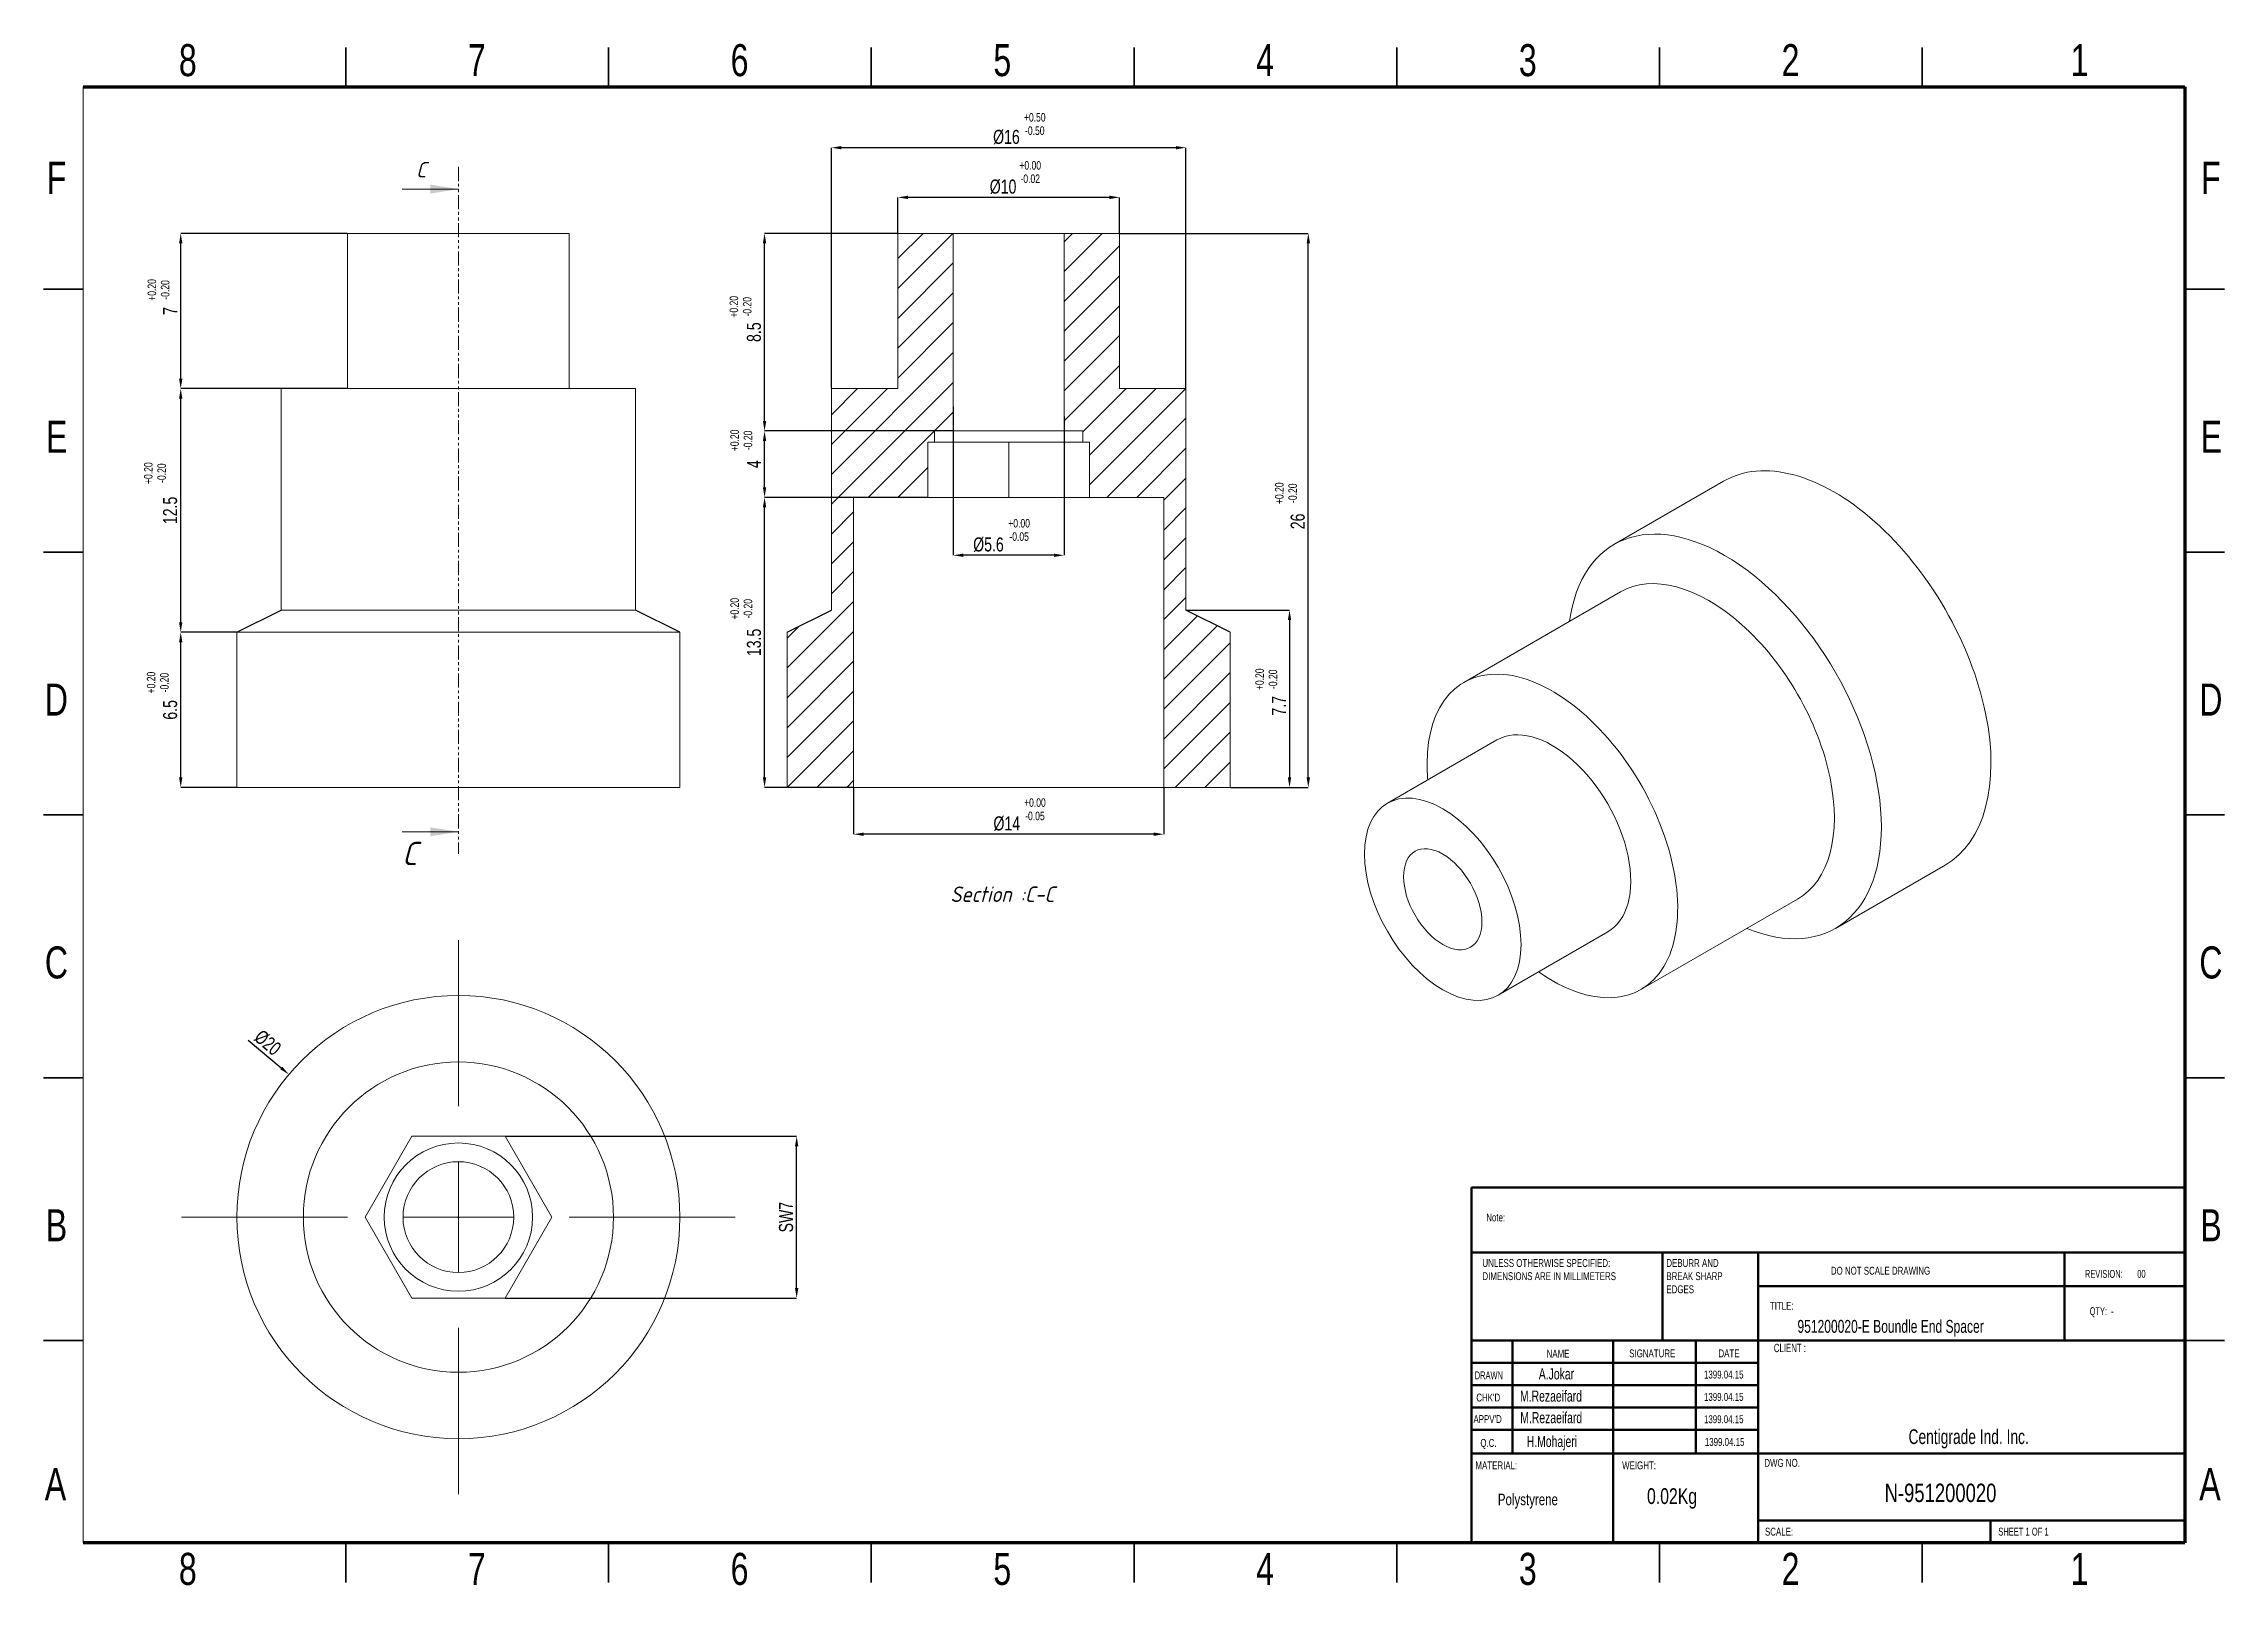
# Model space of a CAD drawing. Header units: millimetres. Extents: x 1833 to 2818, y 579 to 1275.
import ezdxf

# ---------------------------------------------------------------- set-up
doc = ezdxf.new("R2010")
doc.units = ezdxf.units.MM
doc.linetypes.add('SLD-Phantom', pattern=[12.7, 6.35, -1.27, 1.27, -1.27, 1.27, -1.27])
doc.linetypes.add('SLD-Solid', pattern=[0])
doc.styles.add('GENISO', font='geniso.shx', dxfattribs={"oblique": 15})
doc.styles.add('SLDTEXTSTYLE0', font='TXT', dxfattribs={"width": 0.75})
doc.styles.add('SLDTEXTSTYLE1', font='TXT', dxfattribs={"width": 0.686449})
doc.styles.add('SLDTEXTSTYLE2', font='TXT', dxfattribs={"width": 0.652778})
doc.styles.add('SLDTEXTSTYLE3', font='TXT', dxfattribs={"width": 0.692308})
doc.styles.add('SLDTEXTSTYLE4', font='TXT', dxfattribs={"width": 0.7})
doc.styles.add('SLDTEXTSTYLE5', font='TXT', dxfattribs={"width": 0.678571})
doc.dimstyles.new('SLDDIMSTYLE30', dxfattribs={"dimscale": 3, "dimtxt": 2.116667, "dimasz": 1.5, "dimexe": 0, "dimexo": 0.0625, "dimgap": 0.529167, "dimtad": 1, "dimdec": 0, "dimlfac": 3, "dimrnd": 1e-09, "dimzin": 12, "dimdsep": 46, "dimtxsty": 'SLDTEXTSTYLE0', "dimcen": 0.09, "dimadec": 0, "dimazin": 3, "dimtfac": 1, "dimtdec": 0, "dimtofl": 0, "dimtmove": 0, "dimatfit": 3, "dimfxl": 1, "dimfrac": 2, "dimtolj": 1, "dimtzin": 12, "dimarcsym": 0})

# ---------------------------------------------------------------- blocks, each defined once
blk = doc.blocks.new('SW_CENTERMARKSYMBOL_1')
at = {"color": 0, "linetype": 'SLD-Solid', "lineweight": 0}
for p, q in [((0, 10), (0, 25)), ((0, 0), (0, 5)), ((-10, 0), (-25, 0)), ((0, 0), (-5, 0)), ((0, 0), (0, -5)), ((0, 0), (5, 0)), ((10, 0), (25, 0)), ((0, -10), (0, -25))]:
    blk.add_line(p, q, dxfattribs=at)
blk = doc.blocks.new('*D2')
at = {"color": 0, "linetype": 'Continuous', "lineweight": -2, "transparency": 16777216}
for p, q in [((2218.73, 1189.6), (2218.73, 1205.67)), ((2314.23, 1205.67), (2223.23, 1205.67)), ((2318.73, 1189.6), (2318.73, 1205.67))]:
    blk.add_line(p, q, dxfattribs=at)
at = {"color": 0, "linetype": 'Continuous', "transparency": 16777216}
for points in [[(2223.23, 1206.42), (2223.23, 1204.92), (2218.73, 1205.67)], [(2314.23, 1206.42), (2314.23, 1204.92), (2318.73, 1205.67)]]:
    blk.add_solid(points, dxfattribs=at)
at = {"layer": 'Defpoints', "color": 0, "linetype": 'Continuous', "transparency": 16777216}
for p in [(2218.73, 1205.67), (2218.73, 1189.41), (2318.73, 1189.41)]:
    blk.add_point(p, dxfattribs=at)
at = {"color": 0, "linetype": 'Continuous', "lineweight": 18, "transparency": 16777216, "insert": (2266.19, 1210.43), "char_height": 6.35, "attachment_point": 5, "style": 'SLDTEXTSTYLE0'}
blk.add_mtext('\\A1;%%C10', dxfattribs=at)
blk = doc.blocks.new('*D3')
at = {"color": 0, "linetype": 'Continuous', "lineweight": -2, "transparency": 16777216}
for p, q in [((1920.13, 1009.41), (1894.97, 1009.41)), ((1894.97, 943.91), (1894.97, 1004.91)), ((1920.13, 939.41), (1894.97, 939.41))]:
    blk.add_line(p, q, dxfattribs=at)
at = {"color": 0, "linetype": 'Continuous', "transparency": 16777216}
for points in [[(1894.22, 1004.91), (1895.72, 1004.91), (1894.97, 1009.41)], [(1894.22, 943.91), (1895.72, 943.91), (1894.97, 939.41)]]:
    blk.add_solid(points, dxfattribs=at)
at = {"layer": 'Defpoints', "color": 0, "linetype": 'Continuous', "transparency": 16777216}
for p in [(1894.97, 1009.41), (1920.32, 1009.41), (1920.32, 939.41)]:
    blk.add_point(p, dxfattribs=at)
at = {"color": 0, "linetype": 'Continuous', "lineweight": 18, "transparency": 16777216, "insert": (1890.21, 974.41), "char_height": 6.35, "attachment_point": 5, "rotation": 90, "style": 'SLDTEXTSTYLE0'}
blk.add_mtext('\\A1;6.5', dxfattribs=at)
blk = doc.blocks.new('*D4')
at = {"color": 0, "linetype": 'Continuous', "lineweight": -2, "transparency": 16777216}
for p, q in [((1940.13, 1119.41), (1894.97, 1119.41)), ((1894.97, 1013.91), (1894.97, 1114.91)), ((1920.13, 1009.41), (1894.97, 1009.41))]:
    blk.add_line(p, q, dxfattribs=at)
at = {"color": 0, "linetype": 'Continuous', "transparency": 16777216}
for points in [[(1894.22, 1114.91), (1895.72, 1114.91), (1894.97, 1119.41)], [(1894.22, 1013.91), (1895.72, 1013.91), (1894.97, 1009.41)]]:
    blk.add_solid(points, dxfattribs=at)
at = {"layer": 'Defpoints', "color": 0, "linetype": 'Continuous', "transparency": 16777216}
for p in [(1894.97, 1119.41), (1940.32, 1119.41), (1920.32, 1009.41)]:
    blk.add_point(p, dxfattribs=at)
at = {"color": 0, "linetype": 'Continuous', "lineweight": 18, "transparency": 16777216, "insert": (1890.21, 1064.41), "char_height": 6.35, "attachment_point": 5, "rotation": 90, "style": 'SLDTEXTSTYLE0'}
blk.add_mtext('\\A1;12.5', dxfattribs=at)
blk = doc.blocks.new('*D5')
at = {"color": 0, "linetype": 'Continuous', "lineweight": -2, "transparency": 16777216}
for p, q in [((1970.13, 1189.41), (1894.97, 1189.41)), ((1894.97, 1123.91), (1894.97, 1184.91)), ((1970.13, 1119.41), (1894.97, 1119.41))]:
    blk.add_line(p, q, dxfattribs=at)
at = {"color": 0, "linetype": 'Continuous', "transparency": 16777216}
for points in [[(1894.22, 1184.91), (1895.72, 1184.91), (1894.97, 1189.41)], [(1894.22, 1123.91), (1895.72, 1123.91), (1894.97, 1119.41)]]:
    blk.add_solid(points, dxfattribs=at)
at = {"layer": 'Defpoints', "color": 0, "linetype": 'Continuous', "transparency": 16777216}
for p in [(1894.97, 1189.41), (1970.32, 1189.41), (1970.32, 1119.41)]:
    blk.add_point(p, dxfattribs=at)
at = {"color": 0, "linetype": 'Continuous', "lineweight": 18, "transparency": 16777216, "insert": (1890.21, 1154.41), "char_height": 6.35, "attachment_point": 5, "rotation": 90, "style": 'SLDTEXTSTYLE0'}
blk.add_mtext('\\A1;7', dxfattribs=at)
blk = doc.blocks.new('*D6')
at = {"color": 0, "linetype": 'Continuous', "lineweight": -2, "transparency": 16777216}
for p, q in [((1925.38, 825.43), (1940.36, 812.83)), ((2020.05, 745.54), (2020.59, 745.54)), ((2020.32, 745.27), (2020.32, 745.81))]:
    blk.add_line(p, q, dxfattribs=at)
at = {"color": 0, "linetype": 'Continuous', "transparency": 16777216}
blk.add_solid([(1940.85, 813.4), (1939.88, 812.25), (1943.81, 809.93)], dxfattribs=at)
at = {"layer": 'Defpoints', "color": 0, "linetype": 'Continuous', "transparency": 16777216}
for p in [(1943.81, 809.93), (2096.82, 681.15)]:
    blk.add_point(p, dxfattribs=at)
at = {"color": 0, "linetype": 'Continuous', "lineweight": 18, "transparency": 16777216, "insert": (1934.22, 824.22), "char_height": 6.35, "attachment_point": 5, "rotation": 319.91579, "style": 'SLDTEXTSTYLE0'}
blk.add_mtext('\\A1;%%C20', dxfattribs=at)
blk = doc.blocks.new('*D7')
at = {"color": 0, "linetype": 'Continuous', "lineweight": -2, "transparency": 16777216}
for p, q in [((2041.57, 782.03), (2173.01, 782.03)), ((2173.01, 713.54), (2173.01, 777.53)), ((2041.57, 709.04), (2173.01, 709.04))]:
    blk.add_line(p, q, dxfattribs=at)
at = {"color": 0, "linetype": 'Continuous', "transparency": 16777216}
for points in [[(2172.26, 777.53), (2173.76, 777.53), (2173.01, 782.03)], [(2172.26, 713.54), (2173.76, 713.54), (2173.01, 709.04)]]:
    blk.add_solid(points, dxfattribs=at)
at = {"layer": 'Defpoints', "color": 0, "linetype": 'Continuous', "transparency": 16777216}
for p in [(2041.39, 782.03), (2173.01, 782.03), (2041.39, 709.04)]:
    blk.add_point(p, dxfattribs=at)
at = {"color": 0, "linetype": 'Continuous', "lineweight": 18, "transparency": 16777216, "insert": (2168.25, 745.54), "char_height": 6.35, "attachment_point": 5, "rotation": 90, "style": 'SLDTEXTSTYLE0'}
blk.add_mtext('\\A1;SW7', dxfattribs=at)
blk = doc.blocks.new('*D8')
at = {"color": 0, "linetype": 'Continuous', "lineweight": -2, "transparency": 16777216}
for p, q in [((2198.73, 939.23), (2198.73, 918.32)), ((2338.73, 939.23), (2338.73, 918.32)), ((2334.23, 918.32), (2203.23, 918.32))]:
    blk.add_line(p, q, dxfattribs=at)
at = {"color": 0, "linetype": 'Continuous', "transparency": 16777216}
for points in [[(2203.23, 919.07), (2203.23, 917.57), (2198.73, 918.32)], [(2334.23, 919.07), (2334.23, 917.57), (2338.73, 918.32)]]:
    blk.add_solid(points, dxfattribs=at)
at = {"layer": 'Defpoints', "color": 0, "linetype": 'Continuous', "transparency": 16777216}
for p in [(2198.73, 939.41), (2338.73, 939.41), (2198.73, 918.32)]:
    blk.add_point(p, dxfattribs=at)
at = {"color": 0, "linetype": 'Continuous', "lineweight": 18, "transparency": 16777216, "insert": (2267.86, 923.08), "char_height": 6.35, "attachment_point": 5, "style": 'SLDTEXTSTYLE0'}
blk.add_mtext('\\A1;%%C14', dxfattribs=at)
blk = doc.blocks.new('*D9')
at = {"color": 0, "linetype": 'Continuous', "lineweight": -2, "transparency": 16777216}
for p, q in [((2188.73, 1119.6), (2188.73, 1228.09)), ((2344.23, 1228.09), (2193.23, 1228.09)), ((2348.73, 1119.6), (2348.73, 1228.09))]:
    blk.add_line(p, q, dxfattribs=at)
at = {"color": 0, "linetype": 'Continuous', "transparency": 16777216}
for points in [[(2193.23, 1228.84), (2193.23, 1227.34), (2188.73, 1228.09)], [(2344.23, 1228.84), (2344.23, 1227.34), (2348.73, 1228.09)]]:
    blk.add_solid(points, dxfattribs=at)
at = {"layer": 'Defpoints', "color": 0, "linetype": 'Continuous', "transparency": 16777216}
for p in [(2188.73, 1228.09), (2188.73, 1119.41), (2348.73, 1119.41)]:
    blk.add_point(p, dxfattribs=at)
at = {"color": 0, "linetype": 'Continuous', "lineweight": 18, "transparency": 16777216, "insert": (2267.71, 1232.85), "char_height": 6.35, "attachment_point": 5, "style": 'SLDTEXTSTYLE0'}
blk.add_mtext('\\A1;%%C16', dxfattribs=at)
blk = doc.blocks.new('*D10')
at = {"color": 0, "linetype": 'Continuous', "lineweight": -2, "transparency": 16777216}
for p, q in [((2243.73, 1111.13), (2243.73, 1044.18)), ((2293.73, 1106.83), (2293.73, 1044.18)), ((2289.23, 1044.18), (2248.23, 1044.18))]:
    blk.add_line(p, q, dxfattribs=at)
at = {"color": 0, "linetype": 'Continuous', "transparency": 16777216}
for points in [[(2248.23, 1044.93), (2248.23, 1043.43), (2243.73, 1044.18)], [(2289.23, 1044.93), (2289.23, 1043.43), (2293.73, 1044.18)]]:
    blk.add_solid(points, dxfattribs=at)
at = {"layer": 'Defpoints', "color": 0, "linetype": 'Continuous', "transparency": 16777216}
for p in [(2243.73, 1111.32), (2293.73, 1107.02), (2243.73, 1044.18)]:
    blk.add_point(p, dxfattribs=at)
at = {"color": 0, "linetype": 'Continuous', "lineweight": 18, "transparency": 16777216, "insert": (2259.6, 1048.95), "char_height": 6.35, "attachment_point": 5, "style": 'SLDTEXTSTYLE0'}
blk.add_mtext('\\A1;%%C5.6', dxfattribs=at)
blk = doc.blocks.new('*D11')
at = {"color": 0, "linetype": 'Continuous', "lineweight": -2, "transparency": 16777216}
for p, q in [((2198.54, 1070.29), (2158.52, 1070.29)), ((2158.52, 943.91), (2158.52, 1065.79)), ((2198.54, 939.41), (2158.52, 939.41))]:
    blk.add_line(p, q, dxfattribs=at)
at = {"color": 0, "linetype": 'Continuous', "transparency": 16777216}
for points in [[(2157.77, 1065.79), (2159.27, 1065.79), (2158.52, 1070.29)], [(2157.77, 943.91), (2159.27, 943.91), (2158.52, 939.41)]]:
    blk.add_solid(points, dxfattribs=at)
at = {"layer": 'Defpoints', "color": 0, "linetype": 'Continuous', "transparency": 16777216}
for p in [(2158.52, 1070.29), (2198.73, 1070.29), (2198.73, 939.41)]:
    blk.add_point(p, dxfattribs=at)
at = {"color": 0, "linetype": 'Continuous', "lineweight": 18, "transparency": 16777216, "insert": (2153.75, 1004.85), "char_height": 6.35, "attachment_point": 5, "rotation": 90, "style": 'SLDTEXTSTYLE0'}
blk.add_mtext('\\A1;13.5', dxfattribs=at)
blk = doc.blocks.new('*D12')
at = {"color": 0, "linetype": 'Continuous', "lineweight": -2, "transparency": 16777216}
for p, q in [((2235.08, 1100.29), (2158.52, 1100.29)), ((2158.52, 1074.79), (2158.52, 1095.79)), ((2232.04, 1070.29), (2158.52, 1070.29))]:
    blk.add_line(p, q, dxfattribs=at)
at = {"color": 0, "linetype": 'Continuous', "transparency": 16777216}
for points in [[(2157.77, 1095.79), (2159.27, 1095.79), (2158.52, 1100.29)], [(2157.77, 1074.79), (2159.27, 1074.79), (2158.52, 1070.29)]]:
    blk.add_solid(points, dxfattribs=at)
at = {"layer": 'Defpoints', "color": 0, "linetype": 'Continuous', "transparency": 16777216}
for p in [(2158.52, 1100.29), (2235.27, 1100.29), (2232.23, 1070.29)]:
    blk.add_point(p, dxfattribs=at)
at = {"color": 0, "linetype": 'Continuous', "lineweight": 18, "transparency": 16777216, "insert": (2153.75, 1085.29), "char_height": 6.35, "attachment_point": 5, "rotation": 90, "style": 'SLDTEXTSTYLE0'}
blk.add_mtext('\\A1;4', dxfattribs=at)
blk = doc.blocks.new('*D13')
at = {"color": 0, "linetype": 'Continuous', "lineweight": -2, "transparency": 16777216}
for p, q in [((2318.91, 1189.41), (2403.98, 1189.41)), ((2403.98, 943.91), (2403.98, 1184.91)), ((2368.91, 939.41), (2403.98, 939.41))]:
    blk.add_line(p, q, dxfattribs=at)
at = {"color": 0, "linetype": 'Continuous', "transparency": 16777216}
for points in [[(2403.23, 1184.91), (2404.73, 1184.91), (2403.98, 1189.41)], [(2403.23, 943.91), (2404.73, 943.91), (2403.98, 939.41)]]:
    blk.add_solid(points, dxfattribs=at)
at = {"layer": 'Defpoints', "color": 0, "linetype": 'Continuous', "transparency": 16777216}
for p in [(2318.73, 1189.41), (2403.98, 1189.41), (2368.73, 939.41)]:
    blk.add_point(p, dxfattribs=at)
at = {"color": 0, "linetype": 'Continuous', "lineweight": 18, "transparency": 16777216, "insert": (2399.22, 1059.47), "char_height": 6.35, "attachment_point": 5, "rotation": 90, "style": 'SLDTEXTSTYLE0'}
blk.add_mtext('\\A1;26', dxfattribs=at)
blk = doc.blocks.new('*D14')
at = {"color": 0, "linetype": 'Continuous', "lineweight": -2, "transparency": 16777216}
for p, q in [((2348.91, 1019.41), (2395.49, 1019.41)), ((2395.49, 1014.91), (2395.49, 943.91)), ((2368.91, 939.41), (2395.49, 939.41))]:
    blk.add_line(p, q, dxfattribs=at)
at = {"color": 0, "linetype": 'Continuous', "transparency": 16777216}
for points in [[(2394.74, 1014.91), (2396.24, 1014.91), (2395.49, 1019.41)], [(2394.74, 943.91), (2396.24, 943.91), (2395.49, 939.41)]]:
    blk.add_solid(points, dxfattribs=at)
at = {"layer": 'Defpoints', "color": 0, "linetype": 'Continuous', "transparency": 16777216}
for p in [(2348.73, 1019.41), (2368.73, 939.41), (2395.49, 939.41)]:
    blk.add_point(p, dxfattribs=at)
at = {"color": 0, "linetype": 'Continuous', "lineweight": 18, "transparency": 16777216, "insert": (2390.73, 976.26), "char_height": 6.35, "attachment_point": 5, "rotation": 90, "style": 'SLDTEXTSTYLE0'}
blk.add_mtext('\\A1;7.7', dxfattribs=at)
blk = doc.blocks.new('*D15')
at = {"color": 0, "linetype": 'Continuous', "lineweight": -2, "transparency": 16777216}
for p, q in [((2218.54, 1189.41), (2158.52, 1189.41)), ((2158.52, 1104.79), (2158.52, 1184.91)), ((2243.54, 1100.29), (2158.52, 1100.29))]:
    blk.add_line(p, q, dxfattribs=at)
at = {"color": 0, "linetype": 'Continuous', "transparency": 16777216}
for points in [[(2157.77, 1184.91), (2159.27, 1184.91), (2158.52, 1189.41)], [(2157.77, 1104.79), (2159.27, 1104.79), (2158.52, 1100.29)]]:
    blk.add_solid(points, dxfattribs=at)
at = {"layer": 'Defpoints', "color": 0, "linetype": 'Continuous', "transparency": 16777216}
for p in [(2158.52, 1189.41), (2218.73, 1189.41), (2243.73, 1100.29)]:
    blk.add_point(p, dxfattribs=at)
at = {"color": 0, "linetype": 'Continuous', "lineweight": 18, "transparency": 16777216, "insert": (2153.75, 1144.85), "char_height": 6.35, "attachment_point": 5, "rotation": 90, "style": 'SLDTEXTSTYLE0'}
blk.add_mtext('\\A1;8.5', dxfattribs=at)
blk = doc.blocks.new('SW_NOTE_62')
at = {"color": 0, "linetype": 'Continuous', "lineweight": 0, "char_height": 1.5, "attachment_point": 1, "style": 'SLDTEXTSTYLE0'}
for s, insert in [('UNLESS OTHERWISE SPECIFIED:', (0, 1.93)), ('DIMENSIONS ARE IN MILLIMETERS', (0, -0.57))]:
    blk.add_mtext(s, dxfattribs=dict(at, insert=insert))
blk = doc.blocks.new('SW_NOTE_63')
at = {"color": 0, "linetype": 'Continuous', "lineweight": 0, "char_height": 1.5, "attachment_point": 1, "style": 'SLDTEXTSTYLE0'}
for s, insert in [('DEBURR AND', (0, 1.93)), ('BREAK SHARP', (0, -0.57)), ('EDGES', (0, -3.07))]:
    blk.add_mtext(s, dxfattribs=dict(at, insert=insert))

msp = doc.modelspace()

# ---------------------------------------------------------------- hatches: boundary and pattern name
h = msp.add_hatch()
h.set_pattern_fill('ANSI31', color=256, scale=3)
h.set_pattern_definition([(45, (923.22, 30.691), (-6.73519, 6.73519), [])])
h.paths.add_polyline_path([(2218.73, 1119.41), (2188.73, 1119.41), (2188.73, 1019.41), (2168.73, 1009.41), (2168.73, 939.41), (2198.73, 939.41), (2198.73, 1070.29), (2232.23, 1070.29), (2232.23, 1095.29), (2235.27, 1095.29), (2235.27, 1100.29), (2243.73, 1100.29), (2243.73, 1189.41), (2218.73, 1189.41)])
h.paths.add_polyline_path([(2305.22, 1095.29), (2305.22, 1070.29), (2338.73, 1070.29), (2338.73, 939.41), (2368.73, 939.41), (2368.73, 1009.41), (2348.73, 1019.41), (2348.73, 1119.41), (2318.73, 1119.41), (2318.73, 1189.41), (2293.73, 1189.41), (2293.73, 1100.29), (2302.19, 1100.29), (2302.19, 1095.29)])

# ---------------------------------------------------------------- linework, layer by layer
at = {"linetype": 'Continuous', "lineweight": 35}
for p, q in [((1969.48, 1255.58), (1969.48, 1273.37)), ((2088.08, 1255.58), (2088.08, 1273.37)), ((2206.69, 1255.58), (2206.69, 1273.37)), ((2325.29, 1273.37), (2325.29, 1255.58)), ((2325.29, 1255.58), (2325.29, 1273.37)), ((2443.89, 1255.58), (2443.89, 1273.37)), ((2562.5, 1255.58), (2562.5, 1273.37)), ((2681.1, 1255.58), (2681.1, 1273.37)), ((1850.87, 1164.26), (1833.08, 1164.26)), ((2799.71, 1164.26), (2817.5, 1164.26)), ((1850.87, 1045.65), (1833.08, 1045.65)), ((2799.71, 1045.65), (2817.5, 1045.65)), ((1833.08, 927.05), (1850.87, 927.05)), ((1850.87, 927.05), (1833.08, 927.05)), ((2817.5, 927.05), (2799.71, 927.05)), ((2799.71, 927.05), (2817.5, 927.05)), ((1850.87, 808.44), (1833.08, 808.44)), ((2799.71, 808.44), (2817.5, 808.44)), ((1850.87, 689.84), (1833.08, 689.84)), ((2799.71, 689.84), (2817.5, 689.84)), ((1969.48, 598.51), (1969.48, 580.72)), ((2088.08, 598.51), (2088.08, 580.72)), ((2206.69, 598.51), (2206.69, 580.72)), ((2325.29, 580.72), (2325.29, 598.51)), ((2325.29, 598.51), (2325.29, 580.72)), ((2443.89, 598.51), (2443.89, 580.72)), ((2562.5, 598.51), (2562.5, 580.72)), ((2681.1, 598.51), (2681.1, 580.72))]:
    msp.add_line(p, q, dxfattribs=at)
at = {"linetype": 'Continuous', "lineweight": 18}
msp.add_line((1850.87, 598.51), (1850.87, 1255.58), dxfattribs=at)
at = {"linetype": 'Continuous', "lineweight": 70}
for p, q in [((1850.87, 1255.58), (2799.71, 1255.58)), ((2799.71, 1255.58), (2799.71, 598.51)), ((2799.71, 598.51), (1850.87, 598.51))]:
    msp.add_line(p, q, dxfattribs=at)
at = {"linetype": 'SLD-Phantom', "lineweight": 0}
msp.add_line((2020.32, 1219.41), (2020.32, 909.41), dxfattribs=at)
at = {"linetype": 'SLD-Solid', "lineweight": 0}
for p, q in [((1994.92, 1209.41), (2020.32, 1209.41)), ((1970.32, 1189.41), (1970.32, 1119.41)), ((1970.32, 1189.41), (2070.31, 1189.41)), ((2070.31, 1119.41), (2070.31, 1189.41)), ((2218.73, 1189.41), (2218.73, 1119.41)), ((2218.73, 1189.41), (2243.73, 1189.41)), ((2243.73, 1189.41), (2243.73, 1100.29)), ((2293.73, 1189.41), (2243.73, 1189.41)), ((2293.73, 1100.29), (2293.73, 1189.41)), ((2293.73, 1189.41), (2318.73, 1189.41)), ((2318.73, 1119.41), (2318.73, 1189.41)), ((1940.32, 1119.41), (1940.32, 1019.41)), ((1940.32, 1119.41), (2100.31, 1119.41)), ((2100.31, 1019.41), (2100.31, 1119.41)), ((2188.73, 1119.41), (2188.73, 1019.41)), ((2188.73, 1119.41), (2218.73, 1119.41)), ((2318.73, 1119.41), (2348.73, 1119.41)), ((2348.73, 1019.41), (2348.73, 1119.41)), ((2232.23, 1095.29), (2235.27, 1095.29)), ((2232.23, 1095.29), (2232.23, 1070.29)), ((2235.27, 1100.29), (2243.73, 1100.29)), ((2235.27, 1100.29), (2235.27, 1095.29)), ((2302.19, 1095.29), (2235.27, 1095.29)), ((2293.73, 1100.29), (2243.73, 1100.29)), ((2268.73, 1095.29), (2268.73, 1070.29)), ((2293.73, 1100.29), (2302.19, 1100.29)), ((2302.19, 1095.29), (2302.19, 1100.29)), ((2302.19, 1095.29), (2305.22, 1095.29)), ((2305.22, 1070.29), (2305.22, 1095.29)), ((2198.73, 1070.29), (2232.23, 1070.29)), ((2198.73, 1070.29), (2198.73, 939.41)), ((2232.23, 1070.29), (2268.73, 1070.29)), ((2268.73, 1070.29), (2305.22, 1070.29)), ((2305.22, 1070.29), (2338.73, 1070.29)), ((2338.73, 939.41), (2338.73, 1070.29)), ((1940.32, 1019.41), (2100.31, 1019.41)), ((1920.32, 1009.41), (1920.32, 939.41)), ((1920.32, 1009.41), (2120.31, 1009.41)), ((2120.31, 939.41), (2120.31, 1009.41)), ((2168.73, 1009.41), (2168.73, 939.41)), ((2368.73, 939.41), (2368.73, 1009.41)), ((1920.32, 939.41), (2120.31, 939.41)), ((2168.73, 939.41), (2198.73, 939.41)), ((2338.73, 939.41), (2198.73, 939.41)), ((2338.73, 939.41), (2368.73, 939.41)), ((1994.92, 919.41), (2020.32, 919.41)), ((1999.24, 782.03), (1978.17, 745.54)), ((2041.39, 782.03), (1999.24, 782.03)), ((2062.46, 745.54), (2041.39, 782.03)), ((1978.17, 745.54), (1999.24, 709.04)), ((2041.39, 709.04), (2062.46, 745.54)), ((1999.24, 709.04), (2041.39, 709.04))]:
    msp.add_line(p, q, dxfattribs=at)
at = {"linetype": 'Continuous', "lineweight": 0, "extrusion": (1e-16, 0.816497, 0.57735)}
for p, q in [((2591.43, 1077.61), (2541.94, 1049.04)), ((2544.87, 1027.63), (2474.16, 986.81)), ((2489.15, 960.83), (2439.66, 932.25)), ((2691.43, 904.41), (2641.94, 875.83)), ((2624.86, 889.07), (2554.15, 848.25)), ((2539.15, 874.23), (2489.66, 845.65))]:
    msp.add_line(p, q, dxfattribs=at)
for p, q in [((1920.32, 1009.41), (1940.32, 1019.41)), ((2120.31, 1009.41), (2100.31, 1019.41)), ((2168.73, 1009.41), (2188.73, 1019.41)), ((2368.73, 1009.41), (2348.73, 1019.41))]:
    msp.add_line(p, q)
at = {"linetype": 'Continuous', "lineweight": 50}
for p, q in [((2477.58, 758.86), (2799.71, 758.86)), ((2477.58, 758.86), (2477.58, 729.57)), ((2477.58, 729.57), (2799.71, 729.57)), ((2477.58, 729.57), (2477.58, 599.11)), ((2563.92, 729.57), (2563.92, 689.84)), ((2607.1, 729.57), (2607.1, 598.51)), ((2745.36, 689.84), (2745.36, 729.57)), ((2799.71, 714.45), (2607.1, 714.45)), ((2799.71, 689.84), (2477.58, 689.84)), ((2496.08, 689.84), (2496.08, 638.84)), ((2541.6, 689.84), (2541.6, 599.11)), ((2578.88, 689.84), (2578.88, 638.84)), ((2607.1, 599.11), (2607.1, 689.84)), ((2607.1, 679.76), (2477.58, 679.76)), ((2607.1, 669.68), (2477.58, 669.68)), ((2607.1, 659.59), (2477.58, 659.59)), ((2607.1, 649.51), (2477.58, 649.51)), ((2502.25, 638.84), (2477.58, 638.84)), ((2502.25, 638.84), (2799.71, 638.84)), ((2607.1, 608.59), (2799.71, 608.59)), ((2711.94, 598.51), (2711.94, 608.59))]:
    msp.add_line(p, q, dxfattribs=at)
at = {"linetype": 'SLD-Solid', "lineweight": 0}
for radius in [100, 70, 33.46, 25]:
    msp.add_circle((2020.32, 745.54), radius, dxfattribs=at)
at = {"linetype": 'Continuous', "lineweight": 0}
for centre, major_axis, start_param, end_param in [((2641.43, 991.01), (50, -86.6), 0, 3.141593), ((2591.94, 962.43), (50, -86.6), -0.643501, 3.785094), ((2584.87, 958.35), (40, -69.28), 0, 3.141593), ((2514.15, 917.53), (40, -69.28), -0.895665, 3.926991), ((2514.15, 917.53), (25, -43.3), 0, 3.141593), ((2514.15, 917.53), (40, -69.28), -2.356194, -2.245928), ((2464.66, 888.95), (25, -43.3), -2.356194, 3.926991), ((2464.66, 888.95), (12.5, -21.65), -2.356194, 3.926991)]:
    msp.add_ellipse(centre, major_axis=major_axis, ratio=0.57735, start_param=start_param, end_param=end_param, dxfattribs=at)
at = {"linetype": 'SLD-Solid', "lineweight": 0}
for points in [[(2020.32, 1209.41), (2007.62, 1211.44), (2007.62, 1207.38)], [(2020.32, 919.41), (2007.62, 921.45), (2007.62, 917.38)]]:
    msp.add_solid(points, dxfattribs=at)

# ---------------------------------------------------------------- block references
at = {"linetype": 'Continuous', "lineweight": 0}
for name, p, xscale, yscale, zscale in [('SW_CENTERMARKSYMBOL_1', (2020.32, 745.54), 4.999972619934556, 4.999972619934556, 4.999972619934556), ('SW_NOTE_62', (2482.58, 722.03), 2.372097970008475, 2.372097970008475, 2.372097970008475), ('SW_NOTE_63', (2565.61, 722.03), 2.372097970008475, 2.372097970008475, 2.372097970008475)]:
    msp.add_blockref(name, p, dxfattribs=dict(at, xscale=xscale, yscale=yscale, zscale=zscale))

# ---------------------------------------------------------------- texts
for s, insert, char_height, attachment_point, style in [('8', (1898.17, 1274.83), 14.46, 2, 'SLDTEXTSTYLE0'), ('7', (2028.63, 1274.83), 14.46, 2, 'SLDTEXTSTYLE0'), ('6', (2147.24, 1274.83), 14.46, 2, 'SLDTEXTSTYLE0'), ('5', (2265.84, 1274.83), 14.46, 2, 'SLDTEXTSTYLE0'), ('4', (2384.45, 1274.83), 14.46, 2, 'SLDTEXTSTYLE0'), ('3', (2503.05, 1274.83), 14.46, 2, 'SLDTEXTSTYLE0'), ('2', (2621.66, 1274.83), 14.46, 2, 'SLDTEXTSTYLE0'), ('1', (2752.12, 1274.83), 14.46, 2, 'SLDTEXTSTYLE0'), ('F', (1838.86, 1221.72), 14.46, 2, 'SLDTEXTSTYLE0'), ('F', (2811.42, 1221.72), 14.46, 2, 'SLDTEXTSTYLE0'), ('E', (1839.03, 1104.9), 14.46, 2, 'SLDTEXTSTYLE0'), ('E', (2811.6, 1104.9), 14.46, 2, 'SLDTEXTSTYLE0'), ('D', (1838.84, 986.29), 14.46, 2, 'SLDTEXTSTYLE0'), ('D', (2811.4, 986.29), 14.46, 2, 'SLDTEXTSTYLE0'), ('C', (1838.86, 867.69), 14.46, 2, 'SLDTEXTSTYLE0'), ('C', (2811.42, 867.69), 14.46, 2, 'SLDTEXTSTYLE0'), ('B', (1838.9, 749.08), 14.46, 2, 'SLDTEXTSTYLE0'), ('B', (2811.46, 749.08), 14.46, 2, 'SLDTEXTSTYLE0'), ('Note:', (2484.3, 747.16), 3.558, 1, 'SLDTEXTSTYLE0'), ('DO NOT SCALE DRAWING', (2639.86, 723.13), 3.5581, 1, 'SLDTEXTSTYLE0'), ('REVISION:       00', (2754.53, 721.71), 3.5581, 1, 'SLDTEXTSTYLE2'), ('TITLE:', (2612.34, 707.31), 3.558, 1, 'SLDTEXTSTYLE0'), ('951200020-E Boundle End Spacer', (2624.78, 699.14), 5.8116, 1, 'SLDTEXTSTYLE4'), ('QTY:  -', (2756.72, 704.87), 3.558, 1, 'SLDTEXTSTYLE5'), ('NAME', (2511.55, 685.69), 3.558, 1, 'SLDTEXTSTYLE0'), ('SIGNATURE', (2548.82, 685.83), 3.558, 1, 'SLDTEXTSTYLE0'), ('DATE', (2589.11, 685.83), 3.558, 1, 'SLDTEXTSTYLE0'), ('CLIENT :', (2614.12, 688.38), 3.766, 1, 'SLDTEXTSTYLE4'), ('DRAWN', (2479.1, 675.93), 3.558, 1, 'SLDTEXTSTYLE1'), ('A.Jokar', (2508.02, 677.31), 5.021, 1, 'SLDTEXTSTYLE4'), ('1399.04.15', (2582.59, 676.27), 3.558, 1, 'SLDTEXTSTYLE0'), ("CHK'D", (2479.81, 665.91), 3.558, 1, 'SLDTEXTSTYLE0'), ('M.Rezaeifard', (2499.54, 667.3), 5.0209, 1, 'SLDTEXTSTYLE4'), ('1399.04.15', (2582.59, 666.19), 3.558, 1, 'SLDTEXTSTYLE0'), ("APPV'D", (2478.53, 656.19), 3.558, 1, 'SLDTEXTSTYLE0'), ('M.Rezaeifard', (2499.64, 657.58), 5.0209, 1, 'SLDTEXTSTYLE4'), ('1399.04.15', (2582.59, 656.11), 3.558, 1, 'SLDTEXTSTYLE0'), ('Centigrade Ind. Inc.', (2674.94, 649.78), 6.6419, 1, 'SLDTEXTSTYLE4'), ('Q.C.', (2481.65, 645.42), 3.558, 1, 'SLDTEXTSTYLE0'), ('H.Mohajeri', (2502.57, 646.81), 5.021, 1, 'SLDTEXTSTYLE4'), ('1399.04.15', (2582.98, 645.85), 3.558, 1, 'SLDTEXTSTYLE0'), ('A', (1838.43, 632.26), 14.46, 2, 'SLDTEXTSTYLE0'), ('MATERIAL:', (2479.42, 635.29), 3.558, 1, 'SLDTEXTSTYLE0'), ('WEIGHT:', (2545.64, 635.29), 3.555, 1, 'SLDTEXTSTYLE0'), ('DWG NO.', (2609.83, 636.43), 3.558, 1, 'SLDTEXTSTYLE0'), ('A', (2810.99, 632.26), 14.46, 2, 'SLDTEXTSTYLE0'), ('Polystyrene', (2489.54, 620.71), 5.1758, 1, 'SLDTEXTSTYLE0'), ('0.02Kg', (2556.87, 623.2), 7.11, 1, 'SLDTEXTSTYLE0'), ('N-951200020', (2664.12, 625.27), 8.3023, 1, 'SLDTEXTSTYLE0'), ('SCALE:', (2610.12, 605.39), 3.558, 1, 'SLDTEXTSTYLE0'), ('SHEET 1 OF 1', (2715.45, 605.39), 3.5581, 1, 'SLDTEXTSTYLE3'), ('8', (1898.17, 594.04), 14.46, 2, 'SLDTEXTSTYLE0'), ('7', (2028.63, 594.04), 14.46, 2, 'SLDTEXTSTYLE0'), ('6', (2147.24, 594.04), 14.46, 2, 'SLDTEXTSTYLE0'), ('5', (2265.84, 594.04), 14.46, 2, 'SLDTEXTSTYLE0'), ('4', (2384.45, 594.04), 14.46, 2, 'SLDTEXTSTYLE0'), ('3', (2503.05, 594.04), 14.46, 2, 'SLDTEXTSTYLE0'), ('2', (2621.66, 594.04), 14.46, 2, 'SLDTEXTSTYLE0'), ('1', (2752.12, 594.04), 14.46, 2, 'SLDTEXTSTYLE0')]:
    msp.add_mtext(s, dxfattribs=dict(at, insert=insert, char_height=char_height, attachment_point=attachment_point, style=style))
at = {"color": 7, "linetype": 'Continuous', "lineweight": 18, "char_height": 3.852, "attachment_point": 2, "style": 'SLDTEXTSTYLE0'}
for s, insert in [('\\A1;+0.50', (2280.5, 1243.73)), ('\\A1;-0.50', (2280.5, 1237.71)), ('\\A1;+0.00', (2278.45, 1222.04)), ('\\A1;-0.02', (2278.45, 1216.03)), ('\\A1;+0.00', (2273.44, 1060.55)), ('\\A1;-0.05', (2273.44, 1054.54)), ('\\A1;+0.00', (2280.57, 934.52)), ('\\A1;-0.05', (2280.57, 928.5))]:
    msp.add_mtext(s, dxfattribs=dict(at, insert=insert))
at = {"attachment_point": 5, "style": 'GENISO'}
for s, insert, char_height in [('C', (2003.47, 1218.14), 7), ('C', (1998.25, 909.62), 10.5), ('Section :C-C', (2265.87, 891.23), 7)]:
    msp.add_mtext(s, dxfattribs=dict(at, insert=insert, char_height=char_height))
at = {"color": 7, "linetype": 'Continuous', "lineweight": 18, "char_height": 3.852, "attachment_point": 2, "rotation": 90, "style": 'SLDTEXTSTYLE0'}
for s, insert in [('\\A1;+0.20', (1880.01, 1163.91)), ('\\A1;-0.20', (1886.02, 1163.91)), ('\\A1;+0.20', (2142.74, 1156.31)), ('\\A1;-0.20', (2148.75, 1156.31)), ('\\A1;+0.20', (2143.08, 1096.02)), ('\\A1;-0.20', (2149.09, 1096.02)), ('\\A1;+0.20', (1878.4, 1081.23)), ('\\A1;-0.20', (1884.41, 1081.23)), ('\\A1;+0.20', (2388.94, 1072.17)), ('\\A1;-0.20', (2394.96, 1072.17)), ('\\A1;+0.20', (2143.08, 1020.05)), ('\\A1;-0.20', (2149.09, 1020.05)), ('\\A1;+0.20', (1879.68, 986.73)), ('\\A1;-0.20', (1885.69, 986.73)), ('\\A1;+0.20', (2380.05, 988.23)), ('\\A1;-0.20', (2386.07, 988.23))]:
    msp.add_mtext(s, dxfattribs=dict(at, insert=insert))

# ---------------------------------------------------------------- dimensions: what is measured, and where the dimension line sits
at = {"color": 7, "linetype": 'Continuous', "lineweight": 18}
for base, p1, p2, text, picture, middle in [((2188.73, 1228.09), (2348.73, 1119.41), (2188.73, 1119.41), '%%C16', '*D9', (2267.71, 1228.09)), ((2218.73, 1205.67), (2318.73, 1189.41), (2218.73, 1189.41), '%%C10', '*D2', (2266.19, 1205.67)), ((2243.73, 1044.18), (2293.73, 1107.02), (2243.73, 1111.32), '%%C5.6', '*D10', (2259.6, 1044.18)), ((2198.73, 918.32), (2338.73, 939.41), (2198.73, 939.41), '%%C14', '*D8', (2267.86, 918.32))]:
    dim = msp.add_linear_dim(base=base, p1=p1, p2=p2, text=text, dimstyle='SLDDIMSTYLE30', dxfattribs=at)
    dim.commit()
    dim.dimension.update_dxf_attribs({"geometry": picture, "text_midpoint": middle, "dimtype": 160})
for base, p1, p2, text, picture, middle in [((1894.97, 1189.41), (1970.32, 1119.41), (1970.32, 1189.41), '7', '*D5', (1890.21, 1154.41)), ((2158.52, 1189.41), (2243.73, 1100.29), (2218.73, 1189.41), '8.5', '*D15', (2153.75, 1144.85)), ((1894.97, 1119.41), (1920.32, 1009.41), (1940.32, 1119.41), '12.5', '*D4', (1890.21, 1064.41)), ((2158.52, 1100.29), (2232.23, 1070.29), (2235.27, 1100.29), '4', '*D12', (2153.75, 1085.29)), ((2158.52, 1070.29), (2198.73, 939.41), (2198.73, 1070.29), '13.5', '*D11', (2153.75, 1004.85)), ((1894.97, 1009.41), (1920.32, 939.41), (1920.32, 1009.41), '6.5', '*D3', (1890.21, 974.41)), ((2173.01, 782.03), (2041.39, 709.04), (2041.39, 782.03), 'SW7', '*D7', (2168.25, 745.54))]:
    dim = msp.add_linear_dim(base=base, p1=p1, p2=p2, angle=90, text=text, dimstyle='SLDDIMSTYLE30', dxfattribs=at)
    dim.commit()
    dim.dimension.update_dxf_attribs({"geometry": picture, "text_midpoint": middle})
for base, p1, p2, text, picture, middle in [((2403.98, 1189.41), (2368.73, 939.41), (2318.73, 1189.41), '26', '*D13', (2403.98, 1059.47)), ((2395.49, 939.41), (2348.73, 1019.41), (2368.73, 939.41), '7.7', '*D14', (2395.49, 976.26))]:
    dim = msp.add_linear_dim(base=base, p1=p1, p2=p2, angle=90, text=text, dimstyle='SLDDIMSTYLE30', dxfattribs=at)
    dim.commit()
    dim.dimension.update_dxf_attribs({"geometry": picture, "text_midpoint": middle, "dimtype": 160})
dim = msp.add_diameter_dim_2p(p1=(2096.82, 681.15), p2=(1943.81, 809.93), text='%%C20', dimstyle='SLDDIMSTYLE30', dxfattribs=at)
dim.commit()
dim.dimension.update_dxf_attribs({"geometry": '*D6', "text_midpoint": (1934.22, 824.22)})

doc.saveas('drawing.dxf')
